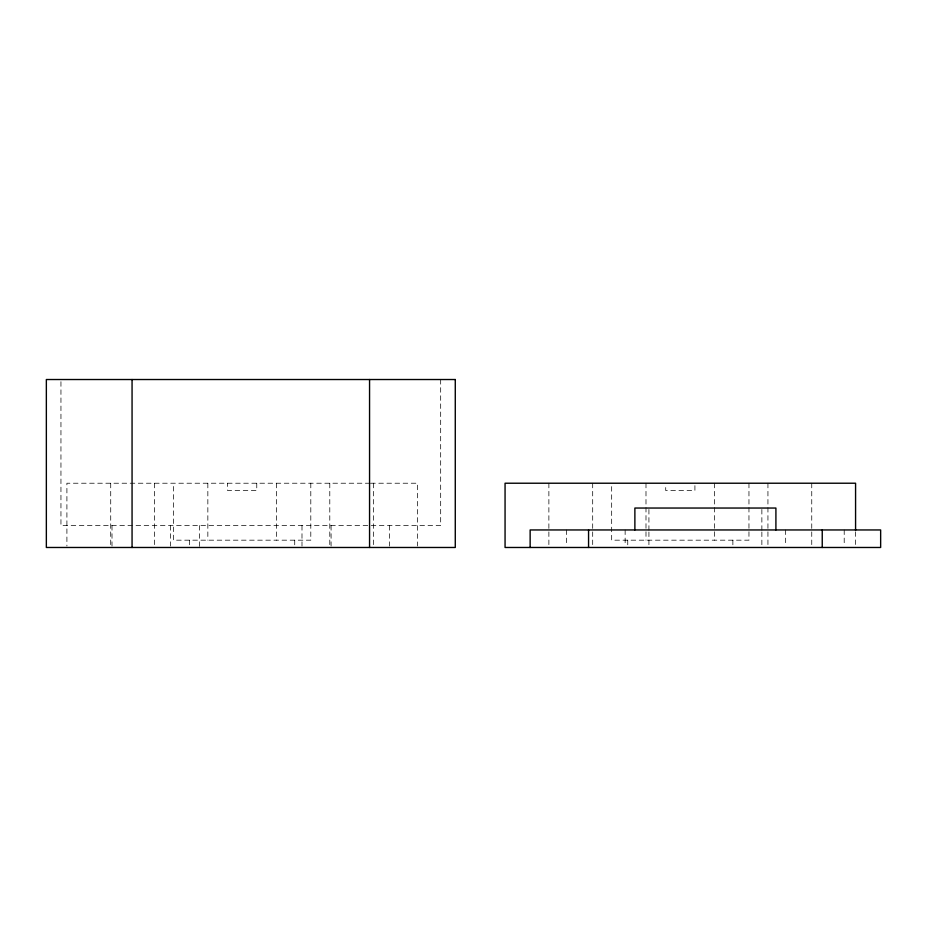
<?xml version="1.0" encoding="UTF-8"?>
<svg xmlns="http://www.w3.org/2000/svg" width="927" height="927" viewBox="0 0 927 927"><rect width="100%" height="100%" fill="white"/><g stroke="black" fill="none" stroke-linecap="round" stroke-linejoin="round"><path stroke-width="0.7" stroke-dasharray="4.63 3.48" d="M369.989 483.222L66.906 483.222L66.906 546.049M370.673 483.222L417.417 483.222L417.417 546.049M855.575 531.774L855.575 546.049M844.207 529.954L844.207 546.13M811.751 483.222L811.751 546.049M785.656 529.954L785.656 546.13M767.938 483.222L767.938 506.061M767.938 507.498L767.938 546.049M761.867 509.456L761.867 530.58M761.867 531.982L761.867 547.475M748.958 483.222L748.958 506.003M748.958 507.428L748.958 540.174L611.669 540.174L611.669 483.222M732.875 540.174L732.875 547.475M714.636 483.222L714.636 506.003M714.636 507.428L714.636 540.174M694.914 485.655L694.914 490.522L665.713 490.522L665.713 485.655M648.923 509.456L648.923 530.58M648.923 531.982L648.923 546.073M645.992 483.222L645.992 506.003M645.992 507.428L645.992 540.174M627.753 540.174L627.753 546.258M625.134 529.954L625.134 546.13M592.689 483.222L592.689 546.049M566.594 529.954L566.594 546.13M548.877 483.222L548.877 546.049M440.673 379.525L440.673 525.574L60.95 525.574L60.95 379.525M389.618 525.574L389.618 546.107M373.604 483.222L373.604 546.049M331.078 525.574L331.078 546.107M329.792 483.222L329.792 546.049M310.8 483.222L310.8 540.174L173.523 540.174L173.523 483.222M301.993 525.574L301.993 546.107M294.728 540.174L294.728 547.475M276.478 483.222L276.478 540.174M256.767 483.222L256.767 490.522L227.555 490.522L227.555 483.222M207.845 483.222L207.845 540.174M199.629 525.574L199.629 547.475M189.595 540.174L189.595 547.475M170.556 525.574L170.556 546.107M154.531 483.222L154.531 546.049M112.005 525.574L112.005 546.107M110.719 483.222L110.719 546.049"/><path stroke-width="1.39" d="M855.575 530.337L855.575 483.222L505.064 483.222L505.064 547.475L880.65 547.475L880.65 529.954L530.14 529.954L530.14 547.475M822.237 529.954L822.237 547.475M775.911 529.954L775.911 508.042L634.879 508.042L634.879 529.954M588.564 529.954L588.564 547.475M369.56 379.525L369.56 547.475M132.063 379.525L132.063 547.475M455.273 379.525L46.35 379.525L46.35 547.475L455.273 547.475L455.273 379.525"/></g></svg>
